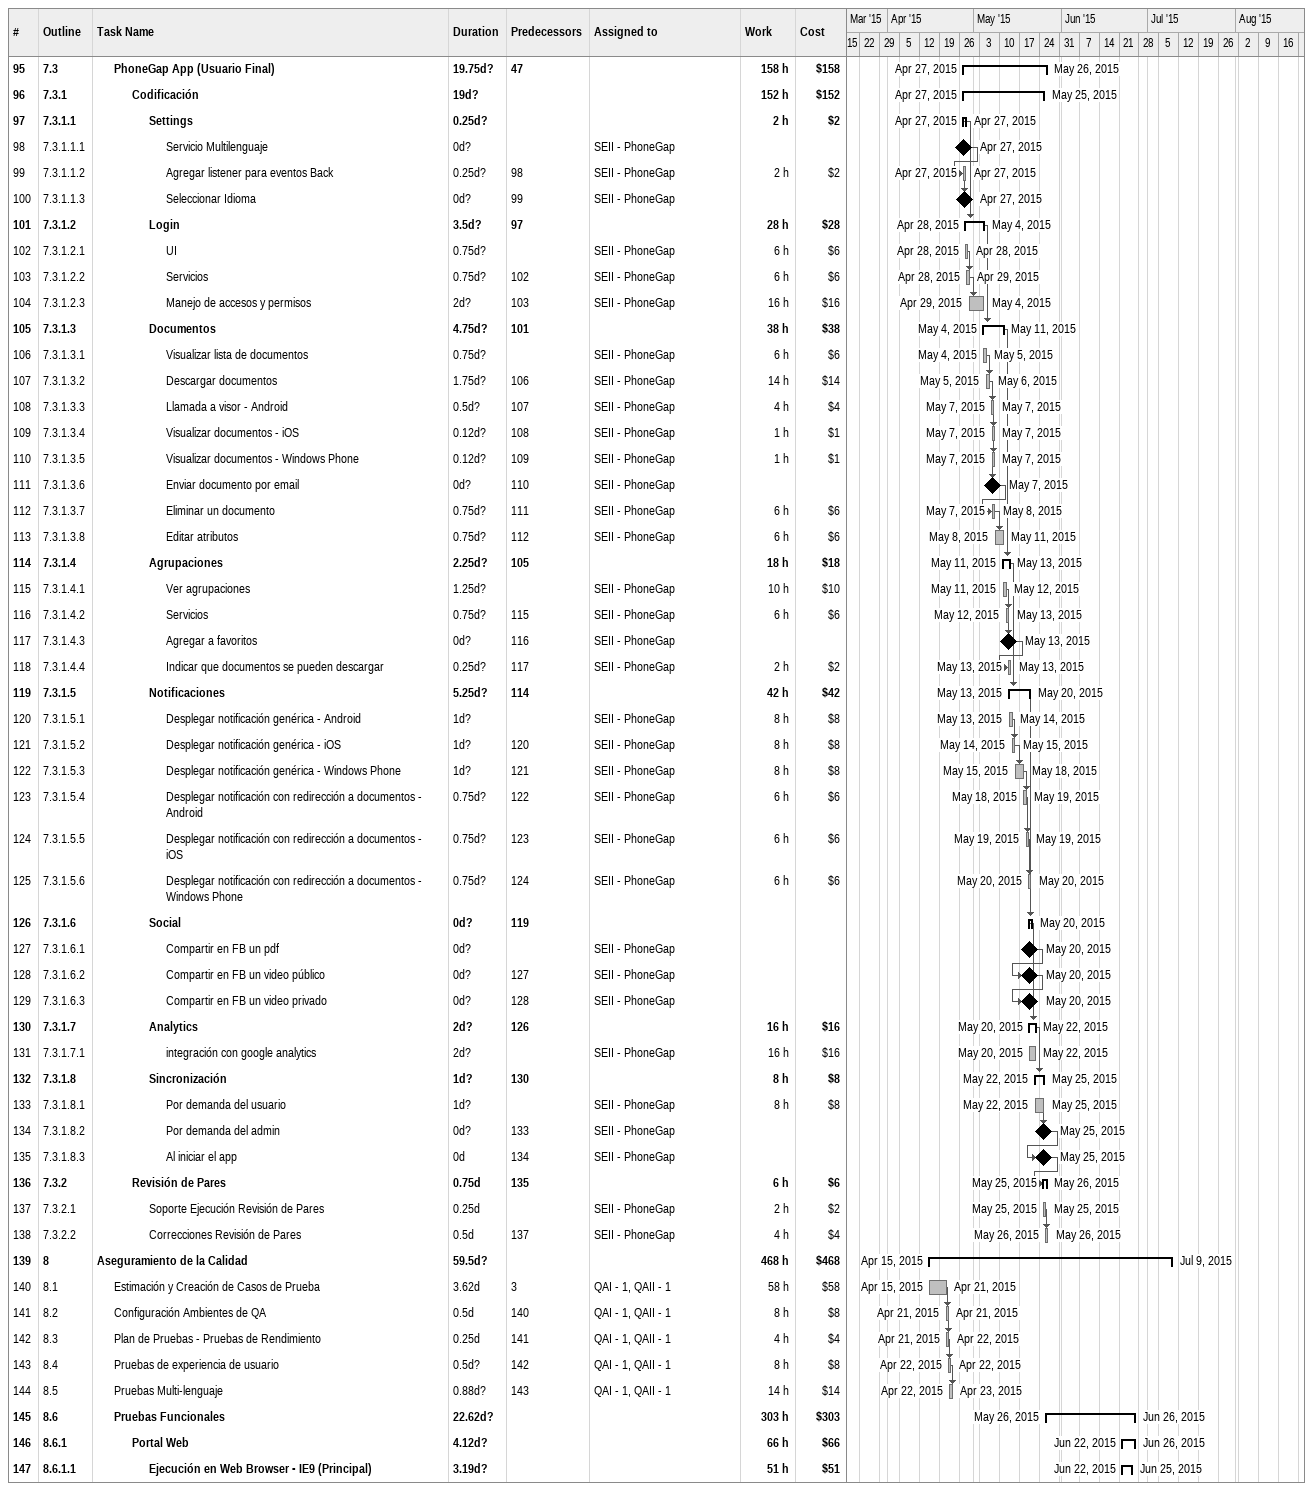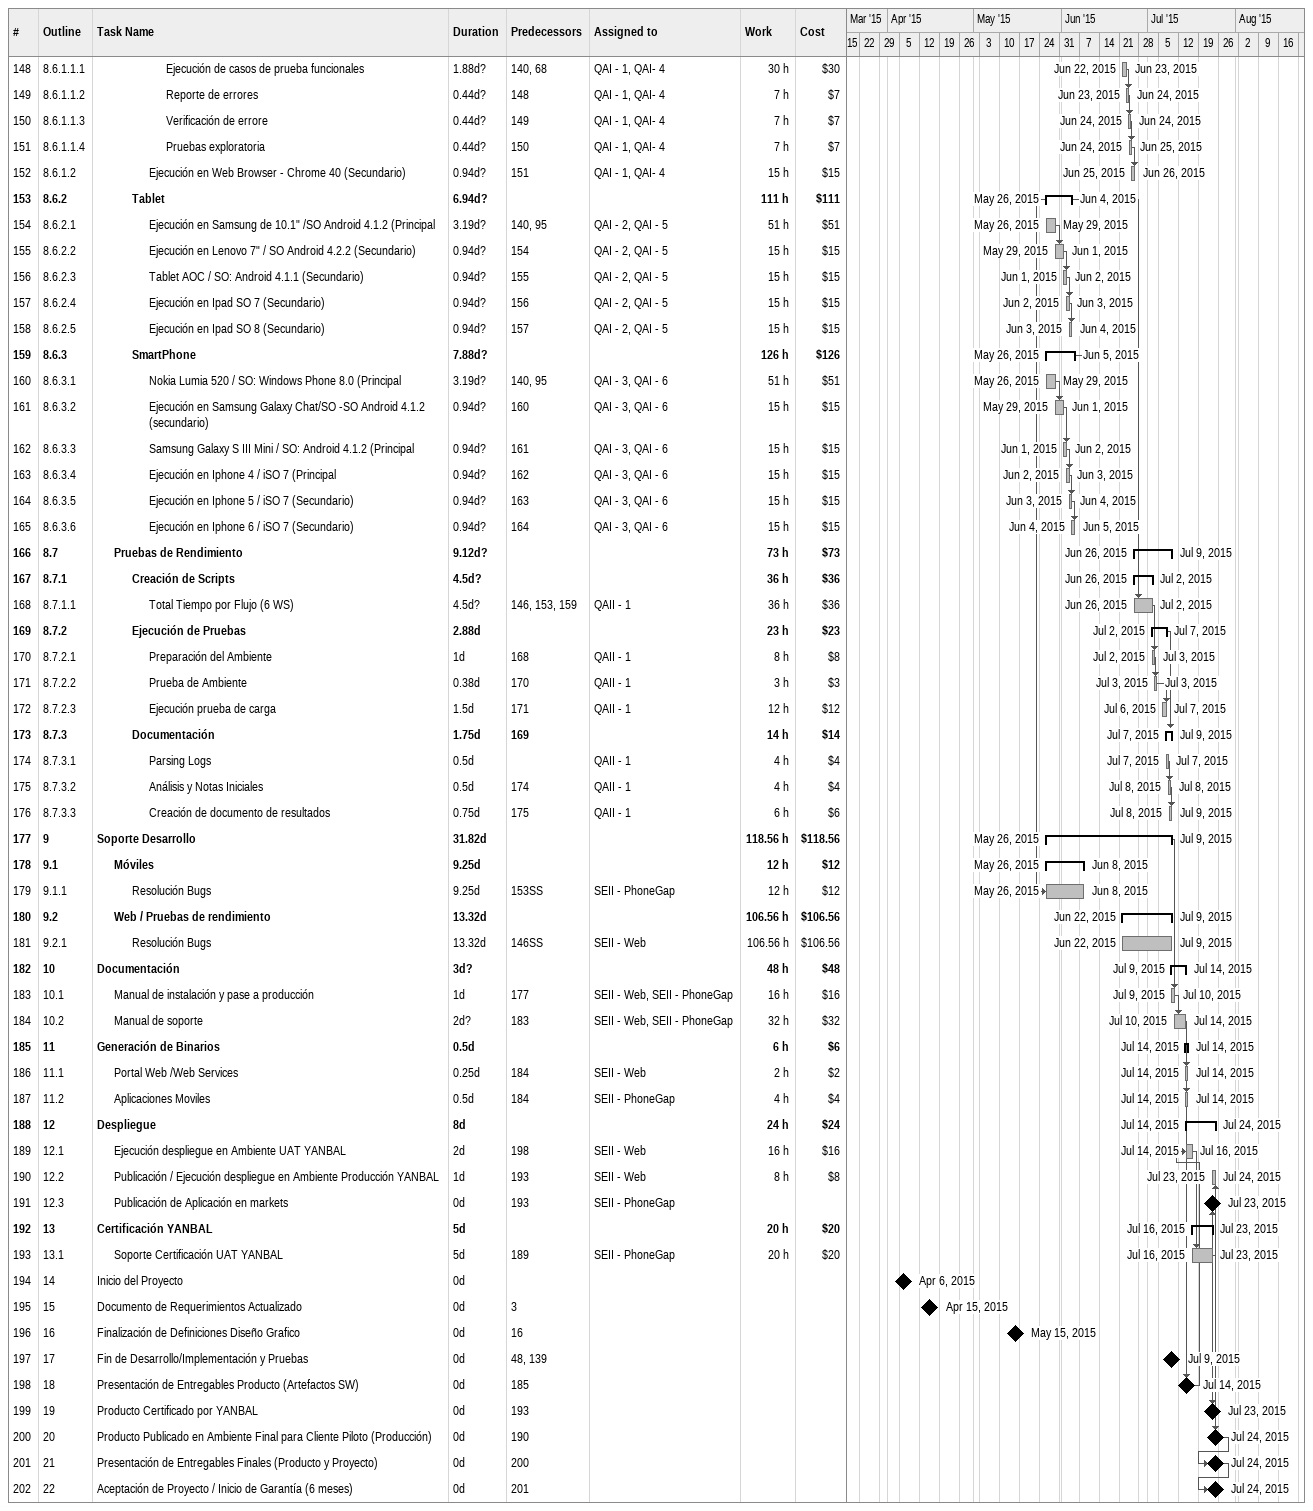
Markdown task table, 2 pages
| ID | WBS | Task | Duration | Start | Finish | Predecessors | Resources | Work (h) | Cost ($) |
|---|---|---|---|---|---|---|---|---|---|
| 95 | 7.3 | **PhoneGap App (Usuario Final)** | 19.75d? | 2015-04-27 | 2015-05-26 | 47 |  | 158 | 158 |
| 96 | 7.3.1 | **Codificación** | 19d? | 2015-04-27 | 2015-05-25 |  |  | 152 | 152 |
| 97 | 7.3.1.1 | **Settings** | 0.25d? | 2015-04-27 | 2015-04-27 |  |  | 2 | 2 |
| 98 | 7.3.1.1.1 | Servicio Multilenguaje | 0d? | 2015-04-27 | 2015-04-27 |  | SEII - PhoneGap |  |  |
| 99 | 7.3.1.1.2 | Agregar listener para eventos Back | 0.25d? | 2015-04-27 | 2015-04-27 | 98 | SEII - PhoneGap | 2 | 2 |
| 100 | 7.3.1.1.3 | Seleccionar Idioma | 0d? | 2015-04-27 | 2015-04-27 | 99 | SEII - PhoneGap |  |  |
| 101 | 7.3.1.2 | **Login** | 3.5d? | 2015-04-28 | 2015-05-04 | 97 |  | 28 | 28 |
| 102 | 7.3.1.2.1 | UI | 0.75d? | 2015-04-28 | 2015-04-28 |  | SEII - PhoneGap | 6 | 6 |
| 103 | 7.3.1.2.2 | Servicios | 0.75d? | 2015-04-28 | 2015-04-29 | 102 | SEII - PhoneGap | 6 | 6 |
| 104 | 7.3.1.2.3 | Manejo de accesos y permisos | 2d? | 2015-04-29 | 2015-05-04 | 103 | SEII - PhoneGap | 16 | 16 |
| 105 | 7.3.1.3 | **Documentos** | 4.75d? | 2015-05-04 | 2015-05-11 | 101 |  | 38 | 38 |
| 106 | 7.3.1.3.1 | Visualizar lista de documentos | 0.75d? | 2015-05-04 | 2015-05-05 |  | SEII - PhoneGap | 6 | 6 |
| 107 | 7.3.1.3.2 | Descargar documentos | 1.75d? | 2015-05-05 | 2015-05-06 | 106 | SEII - PhoneGap | 14 | 14 |
| 108 | 7.3.1.3.3 | Llamada a visor - Android | 0.5d? | 2015-05-07 | 2015-05-07 | 107 | SEII - PhoneGap | 4 | 4 |
| 109 | 7.3.1.3.4 | Visualizar documentos - iOS | 0.12d? | 2015-05-07 | 2015-05-07 | 108 | SEII - PhoneGap | 1 | 1 |
| 110 | 7.3.1.3.5 | Visualizar documentos - Windows Phone | 0.12d? | 2015-05-07 | 2015-05-07 | 109 | SEII - PhoneGap | 1 | 1 |
| 111 | 7.3.1.3.6 | Enviar documento por email | 0d? | 2015-05-07 | 2015-05-07 | 110 | SEII - PhoneGap |  |  |
| 112 | 7.3.1.3.7 | Eliminar un documento | 0.75d? | 2015-05-07 | 2015-05-08 | 111 | SEII - PhoneGap | 6 | 6 |
| 113 | 7.3.1.3.8 | Editar atributos | 0.75d? | 2015-05-08 | 2015-05-11 | 112 | SEII - PhoneGap | 6 | 6 |
| 114 | 7.3.1.4 | **Agrupaciones** | 2.25d? | 2015-05-11 | 2015-05-13 | 105 |  | 18 | 18 |
| 115 | 7.3.1.4.1 | Ver agrupaciones | 1.25d? | 2015-05-11 | 2015-05-12 |  | SEII - PhoneGap | 10 | 10 |
| 116 | 7.3.1.4.2 | Servicios | 0.75d? | 2015-05-12 | 2015-05-13 | 115 | SEII - PhoneGap | 6 | 6 |
| 117 | 7.3.1.4.3 | Agregar a favoritos | 0d? | 2015-05-13 | 2015-05-13 | 116 | SEII - PhoneGap |  |  |
| 118 | 7.3.1.4.4 | Indicar que documentos se pueden descargar | 0.25d? | 2015-05-13 | 2015-05-13 | 117 | SEII - PhoneGap | 2 | 2 |
| 119 | 7.3.1.5 | **Notificaciones** | 5.25d? | 2015-05-13 | 2015-05-20 | 114 |  | 42 | 42 |
| 120 | 7.3.1.5.1 | Desplegar notificación genérica - Android | 1d? | 2015-05-13 | 2015-05-14 |  | SEII - PhoneGap | 8 | 8 |
| 121 | 7.3.1.5.2 | Desplegar notificación genérica - iOS | 1d? | 2015-05-14 | 2015-05-15 | 120 | SEII - PhoneGap | 8 | 8 |
| 122 | 7.3.1.5.3 | Desplegar notificación genérica - Windows Phone | 1d? | 2015-05-15 | 2015-05-18 | 121 | SEII - PhoneGap | 8 | 8 |
| 123 | 7.3.1.5.4 | Desplegar notificación con redirección a documentos - Android | 0.75d? | 2015-05-18 | 2015-05-19 | 122 | SEII - PhoneGap | 6 | 6 |
| 124 | 7.3.1.5.5 | Desplegar notificación con redirección a documentos - iOS | 0.75d? | 2015-05-19 | 2015-05-19 | 123 | SEII - PhoneGap | 6 | 6 |
| 125 | 7.3.1.5.6 | Desplegar notificación con redirección a documentos - Windows Phone | 0.75d? | 2015-05-20 | 2015-05-20 | 124 | SEII - PhoneGap | 6 | 6 |
| 126 | 7.3.1.6 | **Social** | 0d? | 2015-05-20 | 2015-05-20 | 119 |  |  |  |
| 127 | 7.3.1.6.1 | Compartir en FB un pdf | 0d? | 2015-05-20 | 2015-05-20 |  | SEII - PhoneGap |  |  |
| 128 | 7.3.1.6.2 | Compartir en FB un video público | 0d? | 2015-05-20 | 2015-05-20 | 127 | SEII - PhoneGap |  |  |
| 129 | 7.3.1.6.3 | Compartir en FB un video privado | 0d? | 2015-05-20 | 2015-05-20 | 128 | SEII - PhoneGap |  |  |
| 130 | 7.3.1.7 | **Analytics** | 2d? | 2015-05-20 | 2015-05-22 | 126 |  | 16 | 16 |
| 131 | 7.3.1.7.1 | integración con google analytics | 2d? | 2015-05-20 | 2015-05-22 |  | SEII - PhoneGap | 16 | 16 |
| 132 | 7.3.1.8 | **Sincronización** | 1d? | 2015-05-22 | 2015-05-25 | 130 |  | 8 | 8 |
| 133 | 7.3.1.8.1 | Por demanda del usuario | 1d? | 2015-05-22 | 2015-05-25 |  | SEII - PhoneGap | 8 | 8 |
| 134 | 7.3.1.8.2 | Por demanda del admin | 0d? | 2015-05-25 | 2015-05-25 | 133 | SEII - PhoneGap |  |  |
| 135 | 7.3.1.8.3 | Al iniciar el app | 0d | 2015-05-25 | 2015-05-25 | 134 | SEII - PhoneGap |  |  |
| 136 | 7.3.2 | **Revisión de Pares** | 0.75d | 2015-05-25 | 2015-05-26 | 135 |  | 6 | 6 |
| 137 | 7.3.2.1 | Soporte Ejecución Revisión de Pares | 0.25d | 2015-05-25 | 2015-05-25 |  | SEII - PhoneGap | 2 | 2 |
| 138 | 7.3.2.2 | Correcciones Revisión de Pares | 0.5d | 2015-05-26 | 2015-05-26 | 137 | SEII - PhoneGap | 4 | 4 |
| 139 | 8 | **Aseguramiento de la Calidad** | 59.5d? | 2015-04-15 | 2015-07-09 |  |  | 468 | 468 |
| 140 | 8.1 | Estimación y Creación de Casos de Prueba | 3.62d | 2015-04-15 | 2015-04-21 | 3 | QAI - 1, QAII - 1 | 58 | 58 |
| 141 | 8.2 | Configuración Ambientes de QA | 0.5d | 2015-04-21 | 2015-04-21 | 140 | QAI - 1, QAII - 1 | 8 | 8 |
| 142 | 8.3 | Plan de Pruebas - Pruebas de Rendimiento | 0.25d | 2015-04-21 | 2015-04-22 | 141 | QAI - 1, QAII - 1 | 4 | 4 |
| 143 | 8.4 | Pruebas de experiencia de usuario | 0.5d? | 2015-04-22 | 2015-04-22 | 142 | QAI - 1, QAII - 1 | 8 | 8 |
| 144 | 8.5 | Pruebas Multi-lenguaje | 0.88d? | 2015-04-22 | 2015-04-23 | 143 | QAI - 1, QAII - 1 | 14 | 14 |
| 145 | 8.6 | **Pruebas Funcionales** | 22.62d? | 2015-05-26 | 2015-06-26 |  |  | 303 | 303 |
| 146 | 8.6.1 | **Portal Web** | 4.12d? | 2015-06-22 | 2015-06-26 |  |  | 66 | 66 |
| 147 | 8.6.1.1 | **Ejecución en Web Browser - IE9 (Principal)** | 3.19d? | 2015-06-22 | 2015-06-25 |  |  | 51 | 51 |
| 148 | 8.6.1.1.1 | Ejecución de casos de prueba funcionales | 1.88d? | 2015-06-22 | 2015-06-23 | 140, 68 | QAI - 1, QAI- 4 | 30 | 30 |
| 149 | 8.6.1.1.2 | Reporte de errores | 0.44d? | 2015-06-23 | 2015-06-24 | 148 | QAI - 1, QAI- 4 | 7 | 7 |
| 150 | 8.6.1.1.3 | Verificación de errore | 0.44d? | 2015-06-24 | 2015-06-24 | 149 | QAI - 1, QAI- 4 | 7 | 7 |
| 151 | 8.6.1.1.4 | Pruebas exploratoria | 0.44d? | 2015-06-24 | 2015-06-25 | 150 | QAI - 1, QAI- 4 | 7 | 7 |
| 152 | 8.6.1.2 | Ejecución en Web Browser - Chrome 40 (Secundario) | 0.94d? | 2015-06-25 | 2015-06-26 | 151 | QAI - 1, QAI- 4 | 15 | 15 |
| 153 | 8.6.2 | **Tablet** | 6.94d? | 2015-05-26 | 2015-06-04 |  |  | 111 | 111 |
| 154 | 8.6.2.1 | Ejecución en Samsung de 10.1" /SO Android 4.1.2 (Principal | 3.19d? | 2015-05-26 | 2015-05-29 | 140, 95 | QAI - 2, QAI - 5 | 51 | 51 |
| 155 | 8.6.2.2 | Ejecución en Lenovo 7" / SO Android 4.2.2 (Secundario) | 0.94d? | 2015-05-29 | 2015-06-01 | 154 | QAI - 2, QAI - 5 | 15 | 15 |
| 156 | 8.6.2.3 | Tablet AOC / SO: Android 4.1.1 (Secundario) | 0.94d? | 2015-06-01 | 2015-06-02 | 155 | QAI - 2, QAI - 5 | 15 | 15 |
| 157 | 8.6.2.4 | Ejecución en Ipad SO 7 (Secundario) | 0.94d? | 2015-06-02 | 2015-06-03 | 156 | QAI - 2, QAI - 5 | 15 | 15 |
| 158 | 8.6.2.5 | Ejecución en Ipad SO 8 (Secundario) | 0.94d? | 2015-06-03 | 2015-06-04 | 157 | QAI - 2, QAI - 5 | 15 | 15 |
| 159 | 8.6.3 | **SmartPhone** | 7.88d? | 2015-05-26 | 2015-06-05 |  |  | 126 | 126 |
| 160 | 8.6.3.1 | Nokia Lumia 520 / SO: Windows Phone 8.0 (Principal | 3.19d? | 2015-05-26 | 2015-05-29 | 140, 95 | QAI - 3, QAI - 6 | 51 | 51 |
| 161 | 8.6.3.2 | Ejecución en Samsung Galaxy Chat/SO -SO Android 4.1.2 (secundario) | 0.94d? | 2015-05-29 | 2015-06-01 | 160 | QAI - 3, QAI - 6 | 15 | 15 |
| 162 | 8.6.3.3 | Samsung Galaxy S III Mini / SO: Android 4.1.2 (Principal | 0.94d? | 2015-06-01 | 2015-06-02 | 161 | QAI - 3, QAI - 6 | 15 | 15 |
| 163 | 8.6.3.4 | Ejecución en Iphone 4 / iSO 7 (Principal | 0.94d? | 2015-06-02 | 2015-06-03 | 162 | QAI - 3, QAI - 6 | 15 | 15 |
| 164 | 8.6.3.5 | Ejecución en Iphone 5 / iSO 7 (Secundario) | 0.94d? | 2015-06-03 | 2015-06-04 | 163 | QAI - 3, QAI - 6 | 15 | 15 |
| 165 | 8.6.3.6 | Ejecución en Iphone 6 / iSO 7 (Secundario) | 0.94d? | 2015-06-04 | 2015-06-05 | 164 | QAI - 3, QAI - 6 | 15 | 15 |
| 166 | 8.7 | **Pruebas de Rendimiento** | 9.12d? | 2015-06-26 | 2015-07-09 |  |  | 73 | 73 |
| 167 | 8.7.1 | **Creación de Scripts** | 4.5d? | 2015-06-26 | 2015-07-02 |  |  | 36 | 36 |
| 168 | 8.7.1.1 | Total Tiempo por Flujo (6 WS) | 4.5d? | 2015-06-26 | 2015-07-02 | 146, 153, 159 | QAII - 1 | 36 | 36 |
| 169 | 8.7.2 | **Ejecución de Pruebas** | 2.88d | 2015-07-02 | 2015-07-07 |  |  | 23 | 23 |
| 170 | 8.7.2.1 | Preparación del Ambiente | 1d | 2015-07-02 | 2015-07-03 | 168 | QAII - 1 | 8 | 8 |
| 171 | 8.7.2.2 | Prueba de Ambiente | 0.38d | 2015-07-03 | 2015-07-03 | 170 | QAII - 1 | 3 | 3 |
| 172 | 8.7.2.3 | Ejecución prueba de carga | 1.5d | 2015-07-06 | 2015-07-07 | 171 | QAII - 1 | 12 | 12 |
| 173 | 8.7.3 | **Documentación** | 1.75d | 2015-07-07 | 2015-07-09 | 169 |  | 14 | 14 |
| 174 | 8.7.3.1 | Parsing Logs | 0.5d | 2015-07-07 | 2015-07-07 |  | QAII - 1 | 4 | 4 |
| 175 | 8.7.3.2 | Análisis y Notas Iniciales | 0.5d | 2015-07-08 | 2015-07-08 | 174 | QAII - 1 | 4 | 4 |
| 176 | 8.7.3.3 | Creación de documento de resultados | 0.75d | 2015-07-08 | 2015-07-09 | 175 | QAII - 1 | 6 | 6 |
| 177 | 9 | **Soporte Desarrollo** | 31.82d | 2015-05-26 | 2015-07-09 |  |  | 118.56 | 118.56 |
| 178 | 9.1 | **Móviles** | 9.25d | 2015-05-26 | 2015-06-08 |  |  | 12 | 12 |
| 179 | 9.1.1 | Resolución Bugs | 9.25d | 2015-05-26 | 2015-06-08 | 153SS | SEII - PhoneGap | 12 | 12 |
| 180 | 9.2 | **Web / Pruebas de rendimiento** | 13.32d | 2015-06-22 | 2015-07-09 |  |  | 106.56 | 106.56 |
| 181 | 9.2.1 | Resolución Bugs | 13.32d | 2015-06-22 | 2015-07-09 | 146SS | SEII - Web | 106.56 | 106.56 |
| 182 | 10 | **Documentación** | 3d? | 2015-07-09 | 2015-07-14 |  |  | 48 | 48 |
| 183 | 10.1 | Manual de instalación y pase a producción | 1d | 2015-07-09 | 2015-07-10 | 177 | SEII - Web, SEII - PhoneGap | 16 | 16 |
| 184 | 10.2 | Manual de soporte | 2d? | 2015-07-10 | 2015-07-14 | 183 | SEII - Web, SEII - PhoneGap | 32 | 32 |
| 185 | 11 | **Generación de Binarios** | 0.5d | 2015-07-14 | 2015-07-14 |  |  | 6 | 6 |
| 186 | 11.1 | Portal Web /Web Services | 0.25d | 2015-07-14 | 2015-07-14 | 184 | SEII - Web | 2 | 2 |
| 187 | 11.2 | Aplicaciones Moviles | 0.5d | 2015-07-14 | 2015-07-14 | 184 | SEII - PhoneGap | 4 | 4 |
| 188 | 12 | **Despliegue** | 8d | 2015-07-14 | 2015-07-24 |  |  | 24 | 24 |
| 189 | 12.1 | Ejecución despliegue en Ambiente UAT YANBAL | 2d | 2015-07-14 | 2015-07-16 | 198 | SEII - Web | 16 | 16 |
| 190 | 12.2 | Publicación / Ejecución despliegue en Ambiente Producción YANBAL | 1d | 2015-07-23 | 2015-07-24 | 193 | SEII - Web | 8 | 8 |
| 191 | 12.3 | Publicación de Aplicación en markets | 0d | 2015-07-23 | 2015-07-23 | 193 | SEII - PhoneGap |  |  |
| 192 | 13 | **Certificación YANBAL** | 5d | 2015-07-16 | 2015-07-23 |  |  | 20 | 20 |
| 193 | 13.1 | Soporte Certificación UAT YANBAL | 5d | 2015-07-16 | 2015-07-23 | 189 | SEII - PhoneGap | 20 | 20 |
| 194 | 14 | Inicio del Proyecto | 0d | 2015-04-06 | 2015-04-06 |  |  |  |  |
| 195 | 15 | Documento de Requerimientos Actualizado | 0d | 2015-04-15 | 2015-04-15 | 3 |  |  |  |
| 196 | 16 | Finalización de Definiciones Diseño Grafico | 0d | 2015-05-15 | 2015-05-15 | 16 |  |  |  |
| 197 | 17 | Fin de Desarrollo/Implementación y Pruebas | 0d | 2015-07-09 | 2015-07-09 | 48, 139 |  |  |  |
| 198 | 18 | Presentación de Entregables Producto (Artefactos SW) | 0d | 2015-07-14 | 2015-07-14 | 185 |  |  |  |
| 199 | 19 | Producto Certificado por YANBAL | 0d | 2015-07-23 | 2015-07-23 | 193 |  |  |  |
| 200 | 20 | Producto Publicado en Ambiente Final para Cliente Piloto (Producción) | 0d | 2015-07-24 | 2015-07-24 | 190 |  |  |  |
| 201 | 21 | Presentación de Entregables Finales (Producto y Proyecto) | 0d | 2015-07-24 | 2015-07-24 | 200 |  |  |  |
| 202 | 22 | Aceptación de Proyecto / Inicio de Garantía (6 meses) | 0d | 2015-07-24 | 2015-07-24 | 201 |  |  |  |
